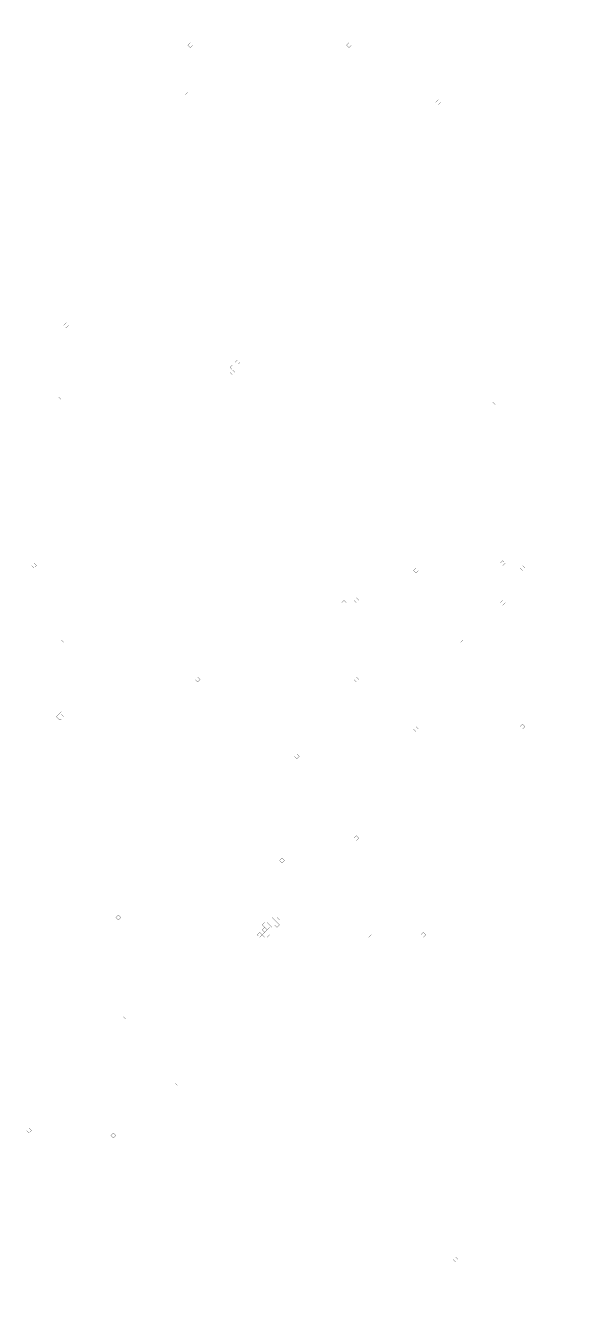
# Model space of a CAD drawing. Header units: metres. Extents: x 0 to 4926, y -4926 to 0.
# Drawn here: x 2771 to 4926, y -4926 to 0 of the extents above; entities that cross this region are included whole.
import ezdxf

# ---------------------------------------------------------------- set-up
doc = ezdxf.new("R2010")
doc.units = ezdxf.units.M
doc.layers.add('conductor', color=1, linetype='Continuous')
doc.layers.add('substrate', color=5, linetype='Continuous')

msp = doc.modelspace()

# ---------------------------------------------------------------- linework, layer by layer
at = {"layer": 'conductor', "const_width": 0.5}
for points in [[(3730.2, -3489.2), (3730.2, -3498.8)], [(3710.9, -3508.5)]]:
    msp.add_lwpolyline(points, close=True, dxfattribs=at)
at = {"layer": 'substrate', "const_width": 0.5}
msp.add_lwpolyline([(2766.3, -4925.4), (2775.9, -4925.4), (2785.6, -4925.4), (2795.2, -4925.4), (2804.9, -4925.4), (2814.5, -4925.4), (2824.1, -4925.4), (2833.8, -4925.4), (2843.4, -4925.4), (2853, -4925.4), (2862.7, -4925.4), (2872.3, -4925.4), (2882, -4925.4), (2891.6, -4925.4), (2901.2, -4925.4), (2910.9, -4925.4), (2920.5, -4925.4), (2930.2, -4925.4), (2939.8, -4925.4), (2949.4, -4925.4), (2959.1, -4925.4), (2968.7, -4925.4), (2978.3, -4925.4), (2988, -4925.4), (2997.6, -4925.4), (3007.3, -4925.4), (3016.9, -4925.4), (3026.5, -4925.4), (3036.2, -4925.4), (3045.8, -4925.4), (3055.5, -4925.4), (3065.1, -4925.4), (3074.7, -4925.4), (3084.4, -4925.4), (3094, -4925.4), (3103.7, -4925.4), (3113.3, -4925.4), (3122.9, -4925.4), (3132.6, -4925.4), (3142.2, -4925.4), (3151.8, -4925.4), (3161.5, -4925.4), (3171.1, -4925.4), (3180.8, -4925.4), (3190.4, -4925.4), (3200, -4925.4), (3209.7, -4925.4), (3219.3, -4925.4), (3229, -4925.4), (3238.6, -4925.4), (3248.2, -4925.4), (3257.9, -4925.4), (3267.5, -4925.4), (3277.1, -4925.4), (3286.8, -4925.4), (3296.4, -4925.4), (3306.1, -4925.4), (3315.7, -4925.4), (3325.3, -4925.4), (3335, -4925.4), (3344.6, -4925.4), (3354.3, -4925.4), (3363.9, -4925.4), (3373.5, -4925.4), (3383.2, -4925.4), (3392.8, -4925.4), (3402.5, -4925.4), (3412.1, -4925.4), (3421.7, -4925.4), (3431.4, -4925.4), (3441, -4925.4), (3450.6, -4925.4), (3460.3, -4925.4), (3469.9, -4925.4), (3479.6, -4925.4), (3489.2, -4925.4), (3498.8, -4925.4), (3508.5, -4925.4), (3518.1, -4925.4), (3527.8, -4925.4), (3537.4, -4925.4), (3547, -4925.4), (3556.7, -4925.4), (3566.3, -4925.4), (3575.9, -4925.4), (3585.6, -4925.4), (3595.2, -4925.4), (3604.9, -4925.4), (3614.5, -4925.4), (3624.1, -4925.4), (3633.8, -4925.4), (3643.4, -4925.4), (3653.1, -4925.4), (3662.7, -4925.4), (3672.3, -4925.4), (3682, -4925.4), (3691.6, -4925.4), (3701.2, -4925.4), (3710.9, -4925.4), (3720.5, -4925.4), (3730.2, -4925.4), (3739.8, -4925.4), (3749.4, -4925.4), (3759.1, -4925.4), (3768.7, -4925.4), (3778.4, -4925.4), (3788, -4925.4), (3797.6, -4925.4), (3807.3, -4925.4), (3816.9, -4925.4), (3826.6, -4925.4), (3836.2, -4925.4), (3845.8, -4925.4), (3855.5, -4925.4), (3865.1, -4925.4), (3874.7, -4925.4), (3884.4, -4925.4), (3894, -4925.4), (3903.7, -4925.4), (3913.3, -4925.4), (3922.9, -4925.4), (3932.6, -4925.4), (3942.2, -4925.4), (3951.9, -4925.4), (3961.5, -4925.4), (3971.1, -4925.4), (3980.8, -4925.4), (3990.4, -4925.4), (4000, -4925.4), (4009.7, -4925.4), (4019.3, -4925.4), (4029, -4925.4), (4038.6, -4925.4), (4048.2, -4925.4), (4057.9, -4925.4), (4067.5, -4925.4), (4077.2, -4925.4), (4086.8, -4925.4), (4096.4, -4925.4), (4106.1, -4925.4), (4115.7, -4925.4), (4125.4, -4925.4), (4135, -4925.4), (4144.6, -4925.4), (4154.3, -4925.4), (4163.9, -4925.4), (4173.5, -4925.4), (4183.2, -4925.4), (4192.8, -4925.4), (4202.5, -4925.4), (4212.1, -4925.4), (4221.7, -4925.4), (4231.4, -4925.4), (4241, -4925.4), (4250.7, -4925.4), (4260.3, -4925.4), (4269.9, -4925.4), (4279.6, -4925.4), (4289.2, -4925.4), (4298.8, -4925.4), (4308.5, -4925.4), (4318.1, -4925.4), (4327.8, -4925.4), (4337.4, -4925.4), (4347, -4925.4), (4356.7, -4925.4), (4366.3, -4925.4), (4376, -4925.4), (4385.6, -4925.4), (4395.2, -4925.4), (4404.9, -4925.4), (4414.5, -4925.4), (4424.2, -4925.4), (4433.8, -4925.4), (4443.4, -4925.4), (4453.1, -4925.4), (4462.7, -4925.4), (4472.3, -4925.4), (4482, -4925.4), (4491.6, -4925.4), (4501.3, -4925.4), (4510.9, -4925.4), (4520.5, -4925.4), (4530.2, -4925.4), (4539.8, -4925.4), (4549.5, -4925.4), (4559.1, -4925.4), (4568.7, -4925.4), (4578.4, -4925.4), (4588, -4925.4), (4597.6, -4925.4), (4607.3, -4925.4), (4616.9, -4925.4), (4626.6, -4925.4), (4636.2, -4925.4), (4645.8, -4925.4), (4655.5, -4925.4), (4665.1, -4925.4), (4674.8, -4925.4), (4684.4, -4925.4), (4694, -4925.4), (4703.7, -4925.4), (4713.3, -4925.4), (4722.9, -4925.4), (4732.6, -4925.4), (4742.2, -4925.4), (4751.9, -4925.4), (4761.5, -4925.4), (4771.1, -4925.4), (4780.8, -4925.4), (4790.4, -4925.4), (4800.1, -4925.4), (4809.7, -4925.4), (4819.3, -4925.4), (4829, -4925.4), (4838.6, -4925.4), (4848.3, -4925.4), (4857.9, -4925.4), (4867.5, -4925.4), (4877.2, -4925.4), (4886.8, -4925.4), (4896.4, -4925.4), (4906.1, -4925.4), (4915.7, -4925.4), (4925.4, -4925.4), (4925.4, -4915.7), (4925.4, -4906.1), (4925.4, -4896.4), (4925.4, -4886.8), (4925.4, -4877.2), (4925.4, -4867.5), (4925.4, -4857.9), (4925.4, -4848.3), (4925.4, -4838.6), (4925.4, -4829), (4925.4, -4819.3), (4925.4, -4809.7), (4925.4, -4800.1), (4925.4, -4790.4), (4925.4, -4780.8), (4925.4, -4771.1), (4925.4, -4761.5), (4925.4, -4751.9), (4925.4, -4742.2), (4925.4, -4732.6), (4925.4, -4722.9), (4925.4, -4713.3), (4925.4, -4703.7), (4925.4, -4694), (4925.4, -4684.4), (4925.4, -4674.8), (4925.4, -4665.1), (4925.4, -4655.5), (4925.4, -4645.8), (4925.4, -4636.2), (4925.4, -4626.6), (4925.4, -4616.9), (4925.4, -4607.3), (4925.4, -4597.6), (4925.4, -4588), (4925.4, -4578.4), (4925.4, -4568.7), (4925.4, -4559.1), (4925.4, -4549.5), (4925.4, -4539.8), (4925.4, -4530.2), (4925.4, -4520.5), (4925.4, -4510.9), (4925.4, -4501.3), (4925.4, -4491.6), (4925.4, -4482), (4925.4, -4472.3), (4925.4, -4462.7), (4925.4, -4453.1), (4925.4, -4443.4), (4925.4, -4433.8), (4925.4, -4424.2), (4925.4, -4414.5), (4925.4, -4404.9), (4925.4, -4395.2), (4925.4, -4385.6), (4925.4, -4376), (4925.4, -4366.3), (4925.4, -4356.7), (4925.4, -4347), (4925.4, -4337.4), (4925.4, -4327.8), (4925.4, -4318.1), (4925.4, -4308.5), (4925.4, -4298.8), (4925.4, -4289.2), (4925.4, -4279.6), (4925.4, -4269.9), (4925.4, -4260.3), (4925.4, -4250.7), (4925.4, -4241), (4925.4, -4231.4), (4925.4, -4221.7), (4925.4, -4212.1), (4925.4, -4202.5), (4925.4, -4192.8), (4925.4, -4183.2), (4925.4, -4173.5), (4925.4, -4163.9), (4925.4, -4154.3), (4925.4, -4144.6), (4925.4, -4135), (4925.4, -4125.4), (4925.4, -4115.7), (4925.4, -4106.1), (4925.4, -4096.4), (4925.4, -4086.8), (4925.4, -4077.2), (4925.4, -4067.5), (4925.4, -4057.9), (4925.4, -4048.2), (4925.4, -4038.6), (4925.4, -4029), (4925.4, -4019.3), (4925.4, -4009.7), (4925.4, -4000), (4925.4, -3990.4), (4925.4, -3980.8), (4925.4, -3971.1), (4925.4, -3961.5), (4925.4, -3951.9), (4925.4, -3942.2), (4925.4, -3932.6), (4925.4, -3922.9), (4925.4, -3913.3), (4925.4, -3903.7), (4925.4, -3894), (4925.4, -3884.4), (4925.4, -3874.7), (4925.4, -3865.1), (4925.4, -3855.5), (4925.4, -3845.8), (4925.4, -3836.2), (4925.4, -3826.6), (4925.4, -3816.9), (4925.4, -3807.3), (4925.4, -3797.6), (4925.4, -3788), (4925.4, -3778.4), (4925.4, -3768.7), (4925.4, -3759.1), (4925.4, -3749.4), (4925.4, -3739.8), (4925.4, -3730.2), (4925.4, -3720.5), (4925.4, -3710.9), (4925.4, -3701.2), (4925.4, -3691.6), (4925.4, -3682), (4925.4, -3672.3), (4925.4, -3662.7), (4925.4, -3653.1), (4925.4, -3643.4), (4925.4, -3633.8), (4925.4, -3624.1), (4925.4, -3614.5), (4925.4, -3604.9), (4925.4, -3595.2), (4925.4, -3585.6), (4925.4, -3575.9), (4925.4, -3566.3), (4925.4, -3556.7), (4925.4, -3547), (4925.4, -3537.4), (4925.4, -3527.8), (4925.4, -3518.1), (4925.4, -3508.5), (4925.4, -3498.8), (4925.4, -3489.2), (4925.4, -3479.6), (4925.4, -3469.9), (4925.4, -3460.3), (4925.4, -3450.6), (4925.4, -3441), (4925.4, -3431.4), (4925.4, -3421.7), (4925.4, -3412.1), (4925.4, -3402.5), (4925.4, -3392.8), (4925.4, -3383.2), (4925.4, -3373.5), (4925.4, -3363.9), (4925.4, -3354.3), (4925.4, -3344.6), (4925.4, -3335), (4925.4, -3325.3), (4925.4, -3315.7), (4925.4, -3306.1), (4925.4, -3296.4), (4925.4, -3286.8), (4925.4, -3277.1), (4925.4, -3267.5), (4925.4, -3257.9), (4925.4, -3248.2), (4925.4, -3238.6), (4925.4, -3229), (4925.4, -3219.3), (4925.4, -3209.7), (4925.4, -3200), (4925.4, -3190.4), (4925.4, -3180.8), (4925.4, -3171.1), (4925.4, -3161.5), (4925.4, -3151.8), (4925.4, -3142.2), (4925.4, -3132.6), (4925.4, -3122.9), (4925.4, -3113.3), (4925.4, -3103.7), (4925.4, -3094), (4925.4, -3084.4), (4925.4, -3074.7), (4925.4, -3065.1), (4925.4, -3055.5), (4925.4, -3045.8), (4925.4, -3036.2), (4925.4, -3026.5), (4925.4, -3016.9), (4925.4, -3007.3), (4925.4, -2997.6), (4925.4, -2988), (4925.4, -2978.3), (4925.4, -2968.7), (4925.4, -2959.1), (4925.4, -2949.4), (4925.4, -2939.8), (4925.4, -2930.2), (4925.4, -2920.5), (4925.4, -2910.9), (4925.4, -2901.2), (4925.4, -2891.6), (4925.4, -2882), (4925.4, -2872.3), (4925.4, -2862.7), (4925.4, -2853), (4925.4, -2843.4), (4925.4, -2833.8), (4925.4, -2824.1), (4925.4, -2814.5), (4925.4, -2804.9), (4925.4, -2795.2), (4925.4, -2785.6), (4925.4, -2775.9), (4925.4, -2766.3), (4925.4, -2756.7), (4925.4, -2747), (4925.4, -2737.4), (4925.4, -2727.7), (4925.4, -2718.1), (4925.4, -2708.5), (4925.4, -2698.8), (4925.4, -2689.2), (4925.4, -2679.6), (4925.4, -2669.9), (4925.4, -2660.3), (4925.4, -2650.6), (4925.4, -2641), (4925.4, -2631.4), (4925.4, -2621.7), (4925.4, -2612.1), (4925.4, -2602.4), (4925.4, -2592.8), (4925.4, -2583.2), (4925.4, -2573.5), (4925.4, -2563.9), (4925.4, -2554.2), (4925.4, -2544.6), (4925.4, -2535), (4925.4, -2525.3), (4925.4, -2515.7), (4925.4, -2506.1), (4925.4, -2496.4), (4925.4, -2486.8), (4925.4, -2477.1), (4925.4, -2467.5), (4925.4, -2457.9), (4925.4, -2448.2), (4925.4, -2438.6), (4925.4, -2428.9), (4925.4, -2419.3), (4925.4, -2409.7), (4925.4, -2400), (4925.4, -2390.4), (4925.4, -2380.8), (4925.4, -2371.1), (4925.4, -2361.5), (4925.4, -2351.8), (4925.4, -2342.2), (4925.4, -2332.6), (4925.4, -2322.9), (4925.4, -2313.3), (4925.4, -2303.6), (4925.4, -2294), (4925.4, -2284.4), (4925.4, -2274.7), (4925.4, -2265.1), (4925.4, -2255.4), (4925.4, -2245.8), (4925.4, -2236.2), (4925.4, -2226.5), (4925.4, -2216.9), (4925.4, -2207.3), (4925.4, -2197.6), (4925.4, -2188), (4925.4, -2178.3), (4925.4, -2168.7), (4925.4, -2159.1), (4925.4, -2149.4), (4925.4, -2139.8), (4925.4, -2130.1), (4925.4, -2120.5), (4925.4, -2110.9), (4925.4, -2101.2), (4925.4, -2091.6), (4925.4, -2082), (4925.4, -2072.3), (4925.4, -2062.7), (4925.4, -2053), (4925.4, -2043.4), (4925.4, -2033.8), (4925.4, -2024.1), (4925.4, -2014.5), (4925.4, -2004.8), (4925.4, -1995.2), (4925.4, -1985.6), (4925.4, -1975.9), (4925.4, -1966.3), (4925.4, -1956.7), (4925.4, -1947), (4925.4, -1937.4), (4925.4, -1927.7), (4925.4, -1918.1), (4925.4, -1908.5), (4925.4, -1898.8), (4925.4, -1889.2), (4925.4, -1879.5), (4925.4, -1869.9), (4925.4, -1860.3), (4925.4, -1850.6), (4925.4, -1841), (4925.4, -1831.3), (4925.4, -1821.7), (4925.4, -1812.1), (4925.4, -1802.4), (4925.4, -1792.8), (4925.4, -1783.2), (4925.4, -1773.5), (4925.4, -1763.9), (4925.4, -1754.2), (4925.4, -1744.6), (4925.4, -1735), (4925.4, -1725.3), (4925.4, -1715.7), (4925.4, -1706), (4925.4, -1696.4), (4925.4, -1686.8), (4925.4, -1677.1), (4925.4, -1667.5), (4925.4, -1657.9), (4925.4, -1648.2), (4925.4, -1638.6), (4925.4, -1628.9), (4925.4, -1619.3), (4925.4, -1609.7), (4925.4, -1600), (4925.4, -1590.4), (4925.4, -1580.7), (4925.4, -1571.1), (4925.4, -1561.5), (4925.4, -1551.8), (4925.4, -1542.2), (4925.4, -1532.5), (4925.4, -1522.9), (4925.4, -1513.3), (4925.4, -1503.6), (4925.4, -1494), (4925.4, -1484.4), (4925.4, -1474.7), (4925.4, -1465.1), (4925.4, -1455.4), (4925.4, -1445.8), (4925.4, -1436.2), (4925.4, -1426.5), (4925.4, -1416.9), (4925.4, -1407.2), (4925.4, -1397.6), (4925.4, -1388), (4925.4, -1378.3), (4925.4, -1368.7), (4925.4, -1359.1), (4925.4, -1349.4), (4925.4, -1339.8), (4925.4, -1330.1), (4925.4, -1320.5), (4925.4, -1310.9), (4925.4, -1301.2), (4925.4, -1291.6), (4925.4, -1281.9), (4925.4, -1272.3), (4925.4, -1262.7), (4925.4, -1253), (4925.4, -1243.4), (4925.4, -1233.8), (4925.4, -1224.1), (4925.4, -1214.5), (4925.4, -1204.8), (4925.4, -1195.2), (4925.4, -1185.6), (4925.4, -1175.9), (4925.4, -1166.3), (4925.4, -1156.6), (4925.4, -1147), (4925.4, -1137.4), (4925.4, -1127.7), (4925.4, -1118.1), (4925.4, -1108.4), (4925.4, -1098.8), (4925.4, -1089.2), (4925.4, -1079.5), (4925.4, -1069.9), (4925.4, -1060.3), (4925.4, -1050.6), (4925.4, -1041), (4925.4, -1031.3), (4925.4, -1021.7), (4925.4, -1012.1), (4925.4, -1002.4), (4925.4, -992.8), (4925.4, -983.1), (4925.4, -973.5), (4925.4, -963.9), (4925.4, -954.2), (4925.4, -944.6), (4925.4, -935), (4925.4, -925.3), (4925.4, -915.7), (4925.4, -906), (4925.4, -896.4), (4925.4, -886.8), (4925.4, -877.1), (4925.4, -867.5), (4925.4, -857.8), (4925.4, -848.2), (4925.4, -838.6), (4925.4, -828.9), (4925.4, -819.3), (4925.4, -809.6), (4925.4, -800), (4925.4, -790.4), (4925.4, -780.7), (4925.4, -771.1), (4925.4, -761.5), (4925.4, -751.8), (4925.4, -742.2), (4925.4, -732.5), (4925.4, -722.9), (4925.4, -713.3), (4925.4, -703.6), (4925.4, -694), (4925.4, -684.3), (4925.4, -674.7), (4925.4, -665.1), (4925.4, -655.4), (4925.4, -645.8), (4925.4, -636.2), (4925.4, -626.5), (4925.4, -616.9), (4925.4, -607.2), (4925.4, -597.6), (4925.4, -588), (4925.4, -578.3), (4925.4, -568.7), (4925.4, -559), (4925.4, -549.4), (4925.4, -539.8), (4925.4, -530.1), (4925.4, -520.5), (4925.4, -510.8), (4925.4, -501.2), (4925.4, -491.6), (4925.4, -481.9), (4925.4, -472.3), (4925.4, -462.7), (4925.4, -453), (4925.4, -443.4), (4925.4, -433.7), (4925.4, -424.1), (4925.4, -414.5), (4925.4, -404.8), (4925.4, -395.2), (4925.4, -385.5), (4925.4, -375.9), (4925.4, -366.3), (4925.4, -356.6), (4925.4, -347), (4925.4, -337.4), (4925.4, -327.7), (4925.4, -318.1), (4925.4, -308.4), (4925.4, -298.8), (4925.4, -289.2), (4925.4, -279.5), (4925.4, -269.9), (4925.4, -260.2), (4925.4, -250.6), (4925.4, -241), (4925.4, -231.3), (4925.4, -221.7), (4925.4, -212.1), (4925.4, -202.4), (4925.4, -192.8), (4925.4, -183.1), (4925.4, -173.5), (4925.4, -163.9), (4925.4, -154.2), (4925.4, -144.6), (4925.4, -134.9), (4925.4, -125.3), (4925.4, -115.7), (4925.4, -106), (4925.4, -96.4), (4925.4, -86.7), (4925.4, -77.1), (4925.4, -67.5), (4925.4, -57.8), (4925.4, -48.2), (4925.4, -38.6), (4925.4, -28.9), (4925.4, -19.3), (4925.4, -9.6), (4925.4, 0), (4915.7, 0), (4906.1, 0), (4896.4, 0), (4886.8, 0), (4877.2, 0), (4867.5, 0), (4857.9, 0), (4848.3, 0), (4838.6, 0), (4829, 0), (4819.3, 0), (4809.7, 0), (4800.1, 0), (4790.4, 0), (4780.8, 0), (4771.1, 0), (4761.5, 0), (4751.9, 0), (4742.2, 0), (4732.6, 0), (4722.9, 0), (4713.3, 0), (4703.7, 0), (4694, 0), (4684.4, 0), (4674.8, 0), (4665.1, 0), (4655.5, 0), (4645.8, 0), (4636.2, 0), (4626.6, 0), (4616.9, 0), (4607.3, 0), (4597.6, 0), (4588, 0), (4578.4, 0), (4568.7, 0), (4559.1, 0), (4549.5, 0), (4539.8, 0), (4530.2, 0), (4520.5, 0), (4510.9, 0), (4501.3, 0), (4491.6, 0), (4482, 0), (4472.3, 0), (4462.7, 0), (4453.1, 0), (4443.4, 0), (4433.8, 0), (4424.2, 0), (4414.5, 0), (4404.9, 0), (4395.2, 0), (4385.6, 0), (4376, 0), (4366.3, 0), (4356.7, 0), (4347, 0), (4337.4, 0), (4327.8, 0), (4318.1, 0), (4308.5, 0), (4298.8, 0), (4289.2, 0), (4279.6, 0), (4269.9, 0), (4260.3, 0), (4250.7, 0), (4241, 0), (4231.4, 0), (4221.7, 0), (4212.1, 0), (4202.5, 0), (4192.8, 0), (4183.2, 0), (4173.5, 0), (4163.9, 0), (4154.3, 0), (4144.6, 0), (4135, 0), (4125.4, 0), (4115.7, 0), (4106.1, 0), (4096.4, 0), (4086.8, 0), (4077.2, 0), (4067.5, 0), (4057.9, 0), (4048.2, 0), (4038.6, 0), (4029, 0), (4019.3, 0), (4009.7, 0), (4000, 0), (3990.4, 0), (3980.8, 0), (3971.1, 0), (3961.5, 0), (3951.9, 0), (3942.2, 0), (3932.6, 0), (3922.9, 0), (3913.3, 0), (3903.7, 0), (3894, 0), (3884.4, 0), (3874.7, 0), (3865.1, 0), (3855.5, 0), (3845.8, 0), (3836.2, 0), (3826.6, 0), (3816.9, 0), (3807.3, 0), (3797.6, 0), (3788, 0), (3778.4, 0), (3768.7, 0), (3759.1, 0), (3749.4, 0), (3739.8, 0), (3730.2, 0), (3720.5, 0), (3710.9, 0), (3701.2, 0), (3691.6, 0), (3682, 0), (3672.3, 0), (3662.7, 0), (3653.1, 0), (3643.4, 0), (3633.8, 0), (3624.1, 0), (3614.5, 0), (3604.9, 0), (3595.2, 0), (3585.6, 0), (3575.9, 0), (3566.3, 0), (3556.7, 0), (3547, 0), (3537.4, 0), (3527.8, 0), (3518.1, 0), (3508.5, 0), (3498.8, 0), (3489.2, 0), (3479.6, 0), (3469.9, 0), (3460.3, 0), (3450.6, 0), (3441, 0), (3431.4, 0), (3421.7, 0), (3412.1, 0), (3402.5, 0), (3392.8, 0), (3383.2, 0), (3373.5, 0), (3363.9, 0), (3354.3, 0), (3344.6, 0), (3335, 0), (3325.3, 0), (3315.7, 0), (3306.1, 0), (3296.4, 0), (3286.8, 0), (3277.1, 0), (3267.5, 0), (3257.9, 0), (3248.2, 0), (3238.6, 0), (3229, 0), (3219.3, 0), (3209.7, 0), (3200, 0), (3190.4, 0), (3180.8, 0), (3171.1, 0), (3161.5, 0), (3151.8, 0), (3142.2, 0), (3132.6, 0), (3122.9, 0), (3113.3, 0), (3103.7, 0), (3094, 0), (3084.4, 0), (3074.7, 0), (3065.1, 0), (3055.5, 0), (3045.8, 0), (3036.2, 0), (3026.5, 0), (3016.9, 0), (3007.3, 0), (2997.6, 0), (2988, 0), (2978.3, 0), (2968.7, 0), (2959.1, 0), (2949.4, 0), (2939.8, 0), (2930.2, 0), (2920.5, 0), (2910.9, 0), (2901.2, 0), (2891.6, 0), (2882, 0), (2872.3, 0), (2862.7, 0), (2853, 0), (2843.4, 0), (2833.8, 0), (2824.1, 0), (2814.5, 0), (2804.9, 0), (2795.2, 0), (2785.6, 0), (2775.9, 0), (2766.3, 0)], dxfattribs=at)
for points in [[(3402.5, -77.1), (3412.1, -67.5), (3421.7, -77.1), (3412.1, -86.7)], [(4019.3, -77.1), (4029, -67.5), (4038.6, -77.1), (4029, -86.7)], [(3383.2, -241), (3392.8, -231.3), (3402.5, -241), (3392.8, -250.6)], [(3383.2, -260.2), (3392.8, -250.6), (3402.5, -260.2), (3392.8, -269.9)], [(4366.3, -298.8), (4376, -289.2), (4385.6, -298.8), (4376, -308.4)], [(2920.5, -1166.3), (2930.2, -1156.6), (2939.8, -1166.3), (2930.2, -1175.9)], [(3566.3, -1330.1), (3575.9, -1320.5), (3585.6, -1330.1), (3575.9, -1339.8)], [(3585.6, -1310.9), (3595.2, -1301.2), (3604.9, -1310.9), (3595.2, -1320.5)], [(3566.3, -1349.4), (3575.9, -1339.8), (3585.6, -1349.4), (3575.9, -1359.1)], [(2891.6, -1455.4), (2901.2, -1445.8), (2910.9, -1455.4), (2901.2, -1465.1)], [(4578.4, -1474.7), (4588, -1465.1), (4597.6, -1474.7), (4588, -1484.4)], [(2795.2, -2101.2), (2804.9, -2091.6), (2814.5, -2101.2), (2804.9, -2110.9)], [(4279.6, -2120.5), (4289.2, -2110.9), (4298.8, -2120.5), (4289.2, -2130.1)], [(4616.9, -2091.6), (4626.6, -2082), (4636.2, -2091.6), (4626.6, -2101.2)], [(4694, -2110.9), (4703.7, -2101.2), (4713.3, -2110.9), (4703.7, -2120.5)], [(4000, -2245.8), (4009.7, -2236.2), (4019.3, -2245.8), (4009.7, -2255.4)], [(4048.2, -2236.2), (4057.9, -2226.5), (4067.5, -2236.2), (4057.9, -2245.8)], [(4616.9, -2245.8), (4626.6, -2236.2), (4636.2, -2245.8), (4626.6, -2255.4)], [(2901.2, -2400), (2910.9, -2390.4), (2920.5, -2400), (2910.9, -2409.7)], [(4462.7, -2400), (4472.3, -2390.4), (4482, -2400), (4472.3, -2409.7)], [(3431.4, -2544.6), (3441, -2535), (3450.6, -2544.6), (3441, -2554.2)], [(4048.2, -2544.6), (4057.9, -2535), (4067.5, -2544.6), (4057.9, -2554.2)], [(2891.6, -2650.6), (2901.2, -2641), (2910.9, -2650.6), (2901.2, -2660.3)], [(2891.6, -2669.9), (2901.2, -2660.3), (2910.9, -2669.9), (2901.2, -2679.6)], [(2891.6, -2689.2), (2901.2, -2679.6), (2910.9, -2679.6), (2920.5, -2689.2), (2910.9, -2698.8), (2901.2, -2698.8)], [(4279.6, -2737.4), (4289.2, -2727.7), (4298.8, -2737.4), (4289.2, -2747)], [(4694, -2727.7), (4703.7, -2718.1), (4713.3, -2727.7), (4703.7, -2737.4)], [(3816.9, -2843.4), (3826.6, -2833.8), (3836.2, -2843.4), (3826.6, -2853)], [(4048.2, -3161.5), (4057.9, -3151.8), (4067.5, -3161.5), (4057.9, -3171.1)], [(3759.1, -3248.2), (3768.7, -3238.6), (3778.4, -3248.2), (3768.7, -3257.9)], [(3122.9, -3469.9), (3132.6, -3460.3), (3142.2, -3469.9), (3132.6, -3479.6)], [(3691.6, -3498.8), (3701.2, -3489.2), (3710.9, -3489.2), (3720.5, -3498.8), (3720.5, -3508.5), (3710.9, -3518.1), (3701.2, -3508.5)], [(3720.5, -3479.6), (3730.2, -3469.9), (3739.8, -3479.6), (3739.8, -3489.2), (3739.8, -3498.8), (3730.2, -3508.5), (3720.5, -3498.8), (3720.5, -3489.2)], [(3739.8, -3479.6), (3749.4, -3469.9), (3759.1, -3479.6), (3749.4, -3489.2)], [(3739.8, -3498.8), (3749.4, -3489.2), (3759.1, -3498.8), (3749.4, -3508.5)], [(3672.3, -3537.4), (3682, -3527.8), (3691.6, -3537.4), (3682, -3547)], [(3691.6, -3518.1), (3701.2, -3508.5), (3710.9, -3518.1), (3701.2, -3527.8)], [(3691.6, -3537.4), (3701.2, -3527.8), (3710.9, -3527.8), (3720.5, -3537.4), (3710.9, -3547), (3701.2, -3547)], [(4096.4, -3537.4), (4106.1, -3527.8), (4115.7, -3537.4), (4106.1, -3547)], [(4308.5, -3537.4), (4318.1, -3527.8), (4327.8, -3537.4), (4318.1, -3547)], [(3142.2, -3865.1), (3151.8, -3855.5), (3161.5, -3865.1), (3151.8, -3874.7)], [(3354.3, -4115.7), (3363.9, -4106.1), (3373.5, -4115.7), (3363.9, -4125.4)], [(2775.9, -4298.8), (2785.6, -4289.2), (2795.2, -4298.8), (2785.6, -4308.5)], [(3103.7, -4318.1), (3113.3, -4308.5), (3122.9, -4318.1), (3113.3, -4327.8)], [(4433.8, -4800.1), (4443.4, -4790.4), (4453.1, -4800.1), (4443.4, -4809.7)]]:
    msp.add_lwpolyline(points, close=True, dxfattribs=at)

doc.saveas('drawing.dxf')
